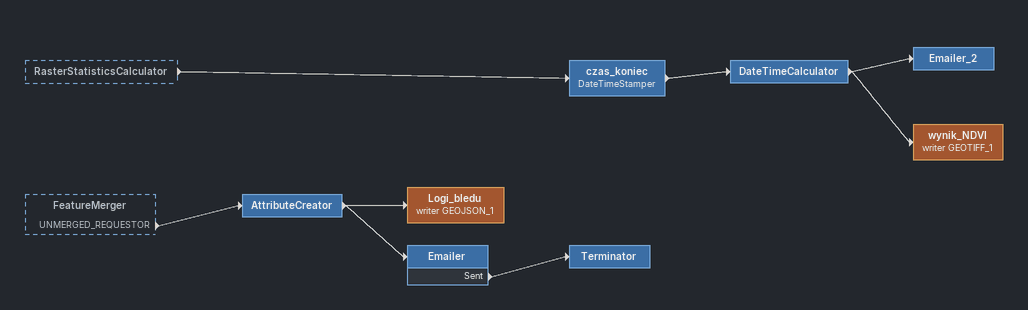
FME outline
RasterStatisticsCalculator [outside]
    -> czas_koniec
FeatureMerger [outside]
    UNMERGED_REQUESTOR -> AttributeCreator
czas_koniec: DateTimeStamper
    -> DateTimeCalculator
DateTimeCalculator
    -> wynik_NDVI (writer GEOTIFF_1)
    -> Emailer_2
Emailer_2
wynik_NDVI (writer GEOTIFF_1)
AttributeCreator
    -> Logi_bledu (writer GEOJSON_1)
    -> Emailer
Logi_bledu (writer GEOJSON_1)
Emailer
    Sent -> Terminator
Terminator
